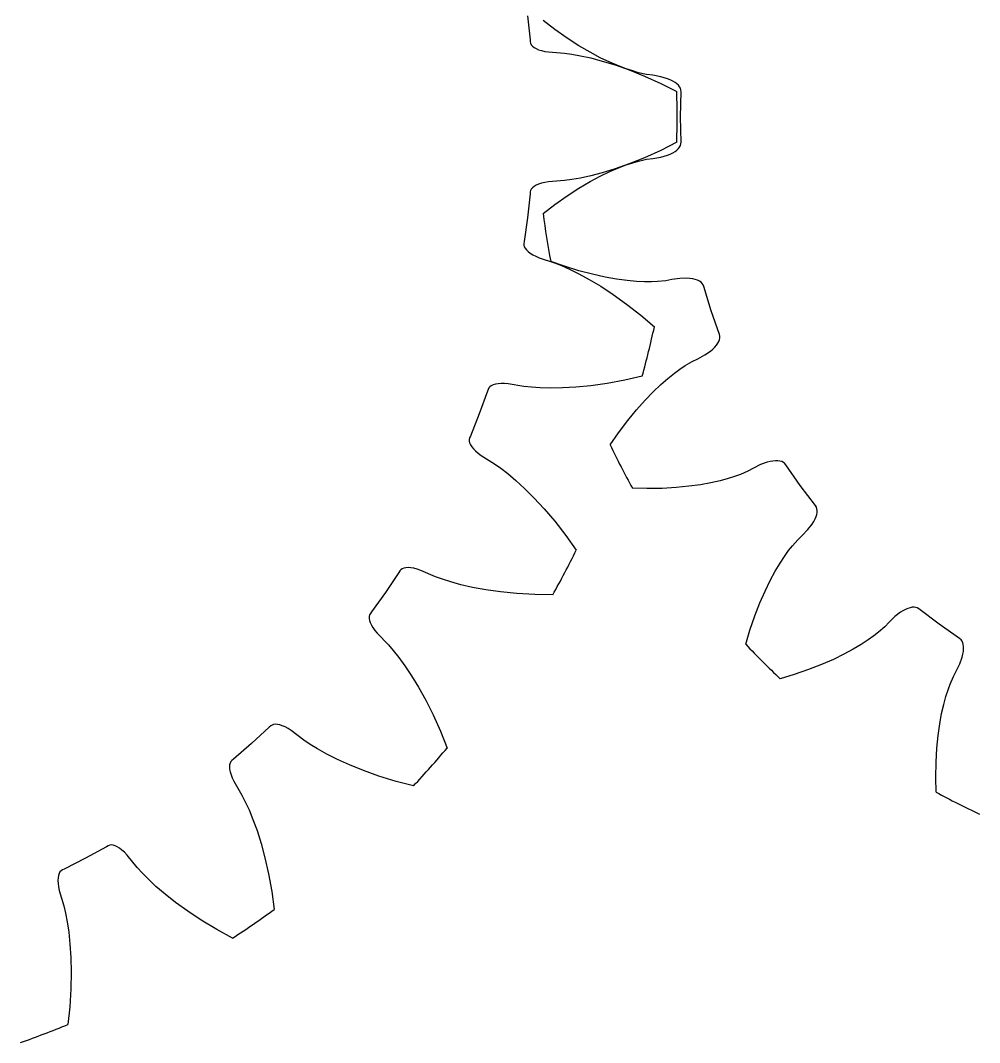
# Model space of a CAD drawing. Extents: x -14.2 to 34.3, y -14.1 to 14.1.
# Drawn here: x 4.68 to 18.53, y -13.37 to 1.39 of the extents above; entities that cross this region are included whole.
import ezdxf

# ---------------------------------------------------------------- set-up
doc = ezdxf.new("R2010")
doc.units = 0

msp = doc.modelspace()

# ---------------------------------------------------------------- linework, layer by layer
at = {"layer": 'layer0'}
for p, q in [((12.393, 1.264), (12.226, 1.393)), ((12.572, 1.138), (12.393, 1.264)), ((12.743, 1.028), (12.572, 1.138)), ((12.903, 0.935), (12.743, 1.028)), ((13.052, 0.855), (12.903, 0.935)), ((13.19, 0.789), (13.052, 0.855)), ((13.313, 0.737), (13.19, 0.789)), ((13.424, 0.694), (13.313, 0.737)), ((13.52, 0.663), (13.424, 0.694)), ((13.604, 0.638), (13.52, 0.663)), ((13.721, 0.612), (13.604, 0.638)), ((13.81, 0.601), (13.721, 0.612)), ((13.925, 0.58), (13.81, 0.601)), ((14.021, 0.552), (13.925, 0.58)), ((14.062, 0.536), (14.021, 0.552)), ((14.099, 0.518), (14.062, 0.536)), ((14.131, 0.498), (14.099, 0.518)), ((14.157, 0.478), (14.131, 0.498)), ((14.179, 0.457), (14.157, 0.478)), ((14.196, 0.436), (14.179, 0.457)), ((14.209, 0.414), (14.196, 0.436)), ((14.216, 0.391), (14.209, 0.414)), ((14.211, 0), (14.218, 0.364)), ((14.218, 0.364), (14.216, 0.391)), ((14.218, -0.364), (14.211, 0)), ((14.179, -0.457), (14.196, -0.436)), ((14.196, -0.436), (14.209, -0.414)), ((14.209, -0.414), (14.216, -0.391)), ((14.216, -0.391), (14.218, -0.364)), ((13.81, -0.601), (13.925, -0.58)), ((13.925, -0.58), (14.021, -0.552)), ((14.021, -0.552), (14.062, -0.536)), ((14.062, -0.536), (14.099, -0.518)), ((14.099, -0.518), (14.131, -0.498)), ((14.131, -0.498), (14.157, -0.478)), ((14.157, -0.478), (14.179, -0.457)), ((13.19, -0.789), (13.313, -0.737)), ((13.313, -0.737), (13.424, -0.694)), ((13.424, -0.694), (13.52, -0.663)), ((13.52, -0.663), (13.604, -0.638)), ((13.604, -0.638), (13.721, -0.612)), ((13.721, -0.612), (13.81, -0.601)), ((12.903, -0.935), (13.052, -0.855)), ((13.052, -0.855), (13.19, -0.789)), ((12.572, -1.138), (12.743, -1.028)), ((12.743, -1.028), (12.903, -0.935)), ((12.393, -1.264), (12.572, -1.138)), ((12.226, -1.393), (12.393, -1.264)), ((12.534, -2.157), (12.335, -2.087)), ((12.744, -2.222), (12.534, -2.157)), ((12.94, -2.273), (12.744, -2.222)), ((13.121, -2.313), (12.94, -2.273)), ((13.287, -2.342), (13.121, -2.313)), ((13.439, -2.362), (13.287, -2.342)), ((14.087, -2.35), (13.999, -2.367)), ((14.202, -2.334), (14.087, -2.35)), ((14.303, -2.331), (14.202, -2.334)), ((14.347, -2.334), (14.303, -2.331)), ((14.387, -2.34), (14.347, -2.334)), ((14.424, -2.348), (14.387, -2.34)), ((14.455, -2.359), (14.424, -2.348)), ((14.483, -2.373), (14.455, -2.359)), ((13.573, -2.375), (13.439, -2.362)), ((13.691, -2.38), (13.573, -2.375)), ((13.793, -2.381), (13.691, -2.38)), ((13.88, -2.378), (13.793, -2.381)), ((13.999, -2.367), (13.88, -2.378)), ((14.506, -2.388), (14.483, -2.373)), ((14.524, -2.405), (14.506, -2.388)), ((14.538, -2.424), (14.524, -2.405)), ((14.549, -2.45), (14.538, -2.424)), ((14.654, -2.798), (14.549, -2.45)), ((14.773, -3.141), (14.654, -2.798)), ((14.751, -3.269), (14.765, -3.242)), ((14.765, -3.242), (14.775, -3.217)), ((14.78, -3.168), (14.773, -3.141)), ((14.775, -3.217), (14.78, -3.192)), ((14.78, -3.192), (14.78, -3.168)), ((14.561, -3.438), (14.644, -3.382)), ((14.644, -3.382), (14.678, -3.353)), ((14.678, -3.353), (14.707, -3.325)), ((14.707, -3.325), (14.732, -3.297)), ((14.732, -3.297), (14.751, -3.269)), ((14.275, -3.592), (14.378, -3.531)), ((14.378, -3.531), (14.458, -3.493)), ((14.458, -3.493), (14.561, -3.438)), ((14.121, -3.701), (14.202, -3.641)), ((14.202, -3.641), (14.275, -3.592)), ((13.927, -3.864), (14.028, -3.776)), ((14.028, -3.776), (14.121, -3.701)), ((13.699, -4.091), (13.816, -3.969)), ((13.816, -3.969), (13.927, -3.864)), ((13.575, -4.23), (13.699, -4.091)), ((13.447, -4.386), (13.575, -4.23)), ((13.316, -4.562), (13.447, -4.386)), ((13.196, -4.736), (13.316, -4.562)), ((15.462, -4.986), (15.367, -5.02)), ((15.505, -4.976), (15.462, -4.986)), ((15.545, -4.969), (15.505, -4.976)), ((15.582, -4.966), (15.545, -4.969)), ((15.616, -4.966), (15.582, -4.966)), ((15.646, -4.97), (15.616, -4.966)), ((15.672, -4.978), (15.646, -4.97)), ((15.695, -4.988), (15.672, -4.978)), ((15.714, -5.002), (15.695, -4.988)), ((15.732, -5.023), (15.714, -5.002)), ((15.074, -5.162), (14.992, -5.191)), ((15.184, -5.114), (15.074, -5.162)), ((15.262, -5.071), (15.184, -5.114)), ((15.367, -5.02), (15.262, -5.071)), ((15.94, -5.322), (15.732, -5.023)), ((14.5, -5.311), (14.332, -5.334)), ((14.65, -5.283), (14.5, -5.311)), ((14.781, -5.253), (14.65, -5.283)), ((14.896, -5.222), (14.781, -5.253)), ((14.992, -5.191), (14.896, -5.222)), ((13.726, -5.367), (13.515, -5.362)), ((13.946, -5.364), (13.726, -5.367)), ((14.148, -5.353), (13.946, -5.364)), ((14.332, -5.334), (14.148, -5.353)), ((16.16, -5.611), (15.94, -5.322)), ((16.174, -5.635), (16.16, -5.611)), ((16.168, -5.772), (16.178, -5.74)), ((16.181, -5.657), (16.174, -5.635)), ((16.178, -5.74), (16.183, -5.71)), ((16.184, -5.682), (16.181, -5.657)), ((16.183, -5.71), (16.184, -5.682)), ((16.049, -5.959), (16.111, -5.88)), ((16.111, -5.88), (16.135, -5.842)), ((16.135, -5.842), (16.154, -5.806)), ((16.154, -5.806), (16.168, -5.772)), ((15.904, -6.105), (15.968, -6.044)), ((15.968, -6.044), (16.049, -5.959)), ((15.771, -6.263), (15.825, -6.195)), ((15.825, -6.195), (15.904, -6.105)), ((15.647, -6.445), (15.712, -6.346)), ((15.712, -6.346), (15.771, -6.263)), ((15.578, -6.56), (15.647, -6.445)), ((15.505, -6.695), (15.578, -6.56)), ((15.431, -6.847), (15.505, -6.695)), ((15.357, -7.017), (15.431, -6.847)), ((15.283, -7.205), (15.357, -7.017)), ((17.554, -7.081), (17.525, -7.087)), ((17.582, -7.08), (17.554, -7.081)), ((17.607, -7.083), (17.582, -7.08)), ((17.629, -7.09), (17.607, -7.083)), ((15.212, -7.413), (15.283, -7.205)), ((17.305, -7.215), (17.221, -7.296)), ((17.385, -7.153), (17.305, -7.215)), ((17.422, -7.13), (17.385, -7.153)), ((17.458, -7.111), (17.422, -7.13)), ((17.492, -7.097), (17.458, -7.111)), ((17.525, -7.087), (17.492, -7.097)), ((17.653, -7.105), (17.629, -7.09)), ((17.943, -7.324), (17.653, -7.105)), ((17.16, -7.361), (17.07, -7.44)), ((17.221, -7.296), (17.16, -7.361)), ((18.241, -7.532), (17.943, -7.324)), ((15.152, -7.615), (15.212, -7.413)), ((17.001, -7.494), (16.919, -7.553)), ((17.07, -7.44), (17.001, -7.494)), ((16.819, -7.618), (16.704, -7.687)), ((16.919, -7.553), (16.819, -7.618)), ((18.263, -7.55), (18.241, -7.532)), ((18.276, -7.569), (18.263, -7.55)), ((18.287, -7.592), (18.276, -7.569)), ((18.294, -7.619), (18.287, -7.592)), ((18.298, -7.649), (18.294, -7.619)), ((18.299, -7.683), (18.298, -7.649)), ((16.57, -7.759), (16.418, -7.834)), ((16.704, -7.687), (16.57, -7.759)), ((18.244, -7.897), (18.278, -7.803)), ((18.278, -7.803), (18.289, -7.759)), ((18.289, -7.759), (18.296, -7.719)), ((18.296, -7.719), (18.299, -7.683)), ((16.248, -7.908), (16.059, -7.981)), ((16.418, -7.834), (16.248, -7.908)), ((18.193, -8.002), (18.244, -7.897)), ((15.852, -8.052), (15.649, -8.112)), ((16.059, -7.981), (15.852, -8.052)), ((18.103, -8.19), (18.151, -8.08)), ((18.151, -8.08), (18.193, -8.002)), ((18.073, -8.273), (18.103, -8.19)), ((18.011, -8.484), (18.042, -8.369)), ((18.042, -8.369), (18.073, -8.273)), ((17.981, -8.615), (18.011, -8.484)), ((17.954, -8.765), (17.981, -8.615)), ((17.93, -8.932), (17.954, -8.765)), ((17.912, -9.117), (17.93, -8.932)), ((17.9, -9.319), (17.912, -9.117)), ((17.897, -9.538), (17.9, -9.319)), ((17.903, -9.749), (17.897, -9.538))]:
    msp.add_line(p, q, dxfattribs=at)
for start, end in [(187.1909, 190.8091), (205.1909, 208.8091), (223.1909, 226.8091), (241.1909, 244.8091)]:
    msp.add_arc((23.265, 0), 11.127, start, end, dxfattribs=at)
at = {"layer": 'layer1'}
for p, q in [((12, 1.457), (12.037, 1.112)), ((12.037, 1.112), (12.039, 1.084)), ((12.039, 1.084), (12.044, 1.063)), ((12.044, 1.063), (12.055, 1.042)), ((12.055, 1.042), (12.073, 1.022)), ((12.073, 1.022), (12.096, 1.003)), ((12.096, 1.003), (12.126, 0.986)), ((12.126, 0.986), (12.161, 0.97)), ((12.161, 0.97), (12.202, 0.957)), ((12.202, 0.957), (12.25, 0.946)), ((12.25, 0.946), (12.303, 0.938)), ((12.303, 0.938), (12.533, 0.92)), ((12.533, 0.92), (12.64, 0.905)), ((12.64, 0.905), (12.766, 0.883)), ((12.766, 0.883), (12.914, 0.851)), ((12.914, 0.851), (13.08, 0.807)), ((13.08, 0.807), (13.265, 0.75)), ((13.265, 0.75), (13.468, 0.678)), ((13.468, 0.678), (13.688, 0.59)), ((13.688, 0.59), (13.924, 0.483)), ((13.924, 0.483), (14.156, 0.366)), ((14.156, -0.366), (13.924, -0.483)), ((13.688, -0.59), (13.468, -0.678)), ((13.924, -0.483), (13.688, -0.59)), ((13.468, -0.678), (13.265, -0.75)), ((12.766, -0.883), (12.64, -0.905)), ((12.914, -0.851), (12.766, -0.883)), ((13.08, -0.807), (12.914, -0.851)), ((13.265, -0.75), (13.08, -0.807)), ((12.073, -1.022), (12.055, -1.042)), ((12.096, -1.003), (12.073, -1.022)), ((12.126, -0.986), (12.096, -1.003)), ((12.161, -0.97), (12.126, -0.986)), ((12.202, -0.957), (12.161, -0.97)), ((12.25, -0.946), (12.202, -0.957)), ((12.303, -0.938), (12.25, -0.946)), ((12.533, -0.92), (12.303, -0.938)), ((12.64, -0.905), (12.533, -0.92)), ((12.037, -1.112), (12, -1.457)), ((12.039, -1.084), (12.037, -1.112)), ((12.044, -1.063), (12.039, -1.084)), ((12.055, -1.042), (12.044, -1.063)), ((12, -1.457), (11.953, -1.801)), ((11.953, -1.801), (11.949, -1.828)), ((11.949, -1.828), (11.949, -1.851)), ((11.949, -1.851), (11.954, -1.874)), ((11.954, -1.874), (11.966, -1.897)), ((11.966, -1.897), (11.985, -1.921)), ((11.985, -1.921), (12.009, -1.945)), ((12.009, -1.945), (12.04, -1.968)), ((12.04, -1.968), (12.077, -1.991)), ((12.077, -1.991), (12.12, -2.013)), ((12.12, -2.013), (12.17, -2.034)), ((12.17, -2.034), (12.389, -2.107)), ((12.389, -2.107), (12.489, -2.146)), ((12.489, -2.146), (12.607, -2.198)), ((12.607, -2.198), (12.742, -2.264)), ((12.742, -2.264), (12.893, -2.347)), ((12.893, -2.347), (13.059, -2.446)), ((13.059, -2.446), (13.239, -2.565)), ((13.239, -2.565), (13.431, -2.703)), ((13.431, -2.703), (13.635, -2.864)), ((13.635, -2.864), (13.832, -3.033)), ((13.404, -3.801), (13.149, -3.848)), ((13.657, -3.743), (13.404, -3.801)), ((11.421, -3.96), (11.302, -4.286)), ((11.43, -3.934), (11.421, -3.96)), ((11.44, -3.914), (11.43, -3.934)), ((11.456, -3.896), (11.44, -3.914)), ((11.477, -3.881), (11.456, -3.896)), ((11.505, -3.869), (11.477, -3.881)), ((11.537, -3.859), (11.505, -3.869)), ((11.575, -3.853), (11.537, -3.859)), ((11.619, -3.85), (11.575, -3.853)), ((11.667, -3.85), (11.619, -3.85)), ((11.721, -3.855), (11.667, -3.85)), ((11.949, -3.892), (11.721, -3.855)), ((12.056, -3.904), (11.949, -3.892)), ((12.184, -3.913), (12.056, -3.904)), ((12.335, -3.917), (12.184, -3.913)), ((12.507, -3.914), (12.335, -3.917)), ((12.7, -3.903), (12.507, -3.914)), ((12.914, -3.881), (12.7, -3.903)), ((13.149, -3.848), (12.914, -3.881)), ((11.302, -4.286), (11.175, -4.609)), ((11.164, -4.635), (11.158, -4.656)), ((11.158, -4.656), (11.159, -4.68)), ((11.159, -4.68), (11.165, -4.706)), ((11.175, -4.609), (11.164, -4.635)), ((11.165, -4.706), (11.177, -4.733)), ((11.177, -4.733), (11.195, -4.762)), ((11.195, -4.762), (11.219, -4.792)), ((11.219, -4.792), (11.25, -4.823)), ((11.25, -4.823), (11.286, -4.855)), ((11.286, -4.855), (11.329, -4.887)), ((11.329, -4.887), (11.525, -5.01)), ((11.525, -5.01), (11.613, -5.072)), ((11.613, -5.072), (11.715, -5.151)), ((11.715, -5.151), (11.83, -5.248)), ((11.83, -5.248), (11.957, -5.364)), ((11.957, -5.364), (12.094, -5.5)), ((12.094, -5.5), (12.24, -5.658)), ((12.24, -5.658), (12.394, -5.839)), ((12.394, -5.839), (12.553, -6.044)), ((12.553, -6.044), (12.705, -6.255)), ((10.141, -6.578), (9.948, -6.867)), ((10.156, -6.555), (10.141, -6.578)), ((10.171, -6.538), (10.156, -6.555)), ((10.19, -6.525), (10.171, -6.538)), ((10.215, -6.515), (10.19, -6.525)), ((10.245, -6.509), (10.215, -6.515)), ((10.279, -6.508), (10.245, -6.509)), ((10.317, -6.511), (10.279, -6.508)), ((10.36, -6.518), (10.317, -6.511)), ((10.407, -6.53), (10.36, -6.518)), ((10.458, -6.548), (10.407, -6.53)), ((10.67, -6.639), (10.458, -6.548)), ((10.771, -6.676), (10.67, -6.639)), ((10.894, -6.715), (10.771, -6.676)), ((11.039, -6.755), (10.894, -6.715)), ((11.207, -6.793), (11.039, -6.755)), ((9.948, -6.867), (9.747, -7.149)), ((11.397, -6.829), (11.207, -6.793)), ((11.61, -6.859), (11.397, -6.829)), ((11.846, -6.883), (11.61, -6.859)), ((12.105, -6.898), (11.846, -6.883)), ((12.365, -6.903), (12.105, -6.898)), ((9.72, -7.191), (9.714, -7.215)), ((9.714, -7.215), (9.714, -7.241)), ((9.731, -7.172), (9.72, -7.191)), ((9.747, -7.149), (9.731, -7.172)), ((9.714, -7.241), (9.719, -7.271)), ((9.719, -7.271), (9.73, -7.303)), ((9.73, -7.303), (9.746, -7.338)), ((9.746, -7.338), (9.768, -7.375)), ((9.768, -7.375), (9.796, -7.415)), ((9.796, -7.415), (9.831, -7.456)), ((9.831, -7.456), (9.991, -7.623)), ((9.991, -7.623), (10.062, -7.704)), ((10.062, -7.704), (10.142, -7.805)), ((10.142, -7.805), (10.23, -7.926)), ((10.23, -7.926), (10.326, -8.07)), ((10.326, -8.07), (10.426, -8.235)), ((10.426, -8.235), (10.531, -8.423)), ((10.531, -8.423), (10.636, -8.635)), ((10.636, -8.635), (10.742, -8.872)), ((8.272, -8.814), (8.016, -9.048)), ((8.292, -8.795), (8.272, -8.814)), ((8.311, -8.782), (8.292, -8.795)), ((8.333, -8.774), (8.311, -8.782)), ((8.359, -8.77), (8.333, -8.774)), ((8.389, -8.772), (8.359, -8.77)), ((8.422, -8.779), (8.389, -8.772)), ((8.459, -8.791), (8.422, -8.779)), ((8.499, -8.808), (8.459, -8.791)), ((8.542, -8.831), (8.499, -8.808)), ((8.587, -8.86), (8.542, -8.831)), ((8.772, -8.999), (8.587, -8.86)), ((8.861, -9.06), (8.772, -8.999)), ((10.742, -8.872), (10.839, -9.113)), ((8.016, -9.048), (7.753, -9.274)), ((8.97, -9.127), (8.861, -9.06)), ((9.102, -9.2), (8.97, -9.127)), ((7.732, -9.292), (7.716, -9.309)), ((7.753, -9.274), (7.732, -9.292)), ((9.255, -9.278), (9.102, -9.2)), ((9.431, -9.358), (9.255, -9.278)), ((7.699, -9.355), (7.697, -9.385)), ((7.697, -9.385), (7.699, -9.419)), ((7.705, -9.33), (7.699, -9.355)), ((7.699, -9.419), (7.707, -9.457)), ((7.716, -9.309), (7.705, -9.33)), ((9.631, -9.438), (9.431, -9.358)), ((9.854, -9.518), (9.631, -9.438)), ((7.707, -9.457), (7.72, -9.499)), ((7.72, -9.499), (7.737, -9.544)), ((7.737, -9.544), (7.76, -9.592)), ((7.76, -9.592), (7.877, -9.792)), ((10.102, -9.595), (9.854, -9.518)), ((10.353, -9.661), (10.102, -9.595)), ((7.877, -9.792), (7.925, -9.888)), ((7.925, -9.888), (7.979, -10.005)), ((7.979, -10.005), (8.036, -10.144)), ((8.036, -10.144), (8.095, -10.306)), ((8.095, -10.306), (8.153, -10.49)), ((5.922, -10.538), (5.618, -10.703)), ((5.947, -10.524), (5.922, -10.538)), ((5.967, -10.516), (5.947, -10.524)), ((5.991, -10.513), (5.967, -10.516)), ((6.017, -10.516), (5.991, -10.513)), ((6.046, -10.525), (6.017, -10.516)), ((6.077, -10.539), (6.046, -10.525)), ((6.11, -10.56), (6.077, -10.539)), ((6.144, -10.586), (6.11, -10.56)), ((6.18, -10.619), (6.144, -10.586)), ((6.217, -10.658), (6.18, -10.619)), ((8.153, -10.49), (8.209, -10.699)), ((5.618, -10.703), (5.308, -10.86)), ((6.363, -10.837), (6.217, -10.658)), ((8.209, -10.699), (8.261, -10.93)), ((5.249, -10.903), (5.236, -10.926)), ((5.264, -10.885), (5.249, -10.903)), ((5.283, -10.872), (5.264, -10.885)), ((5.308, -10.86), (5.283, -10.872)), ((6.435, -10.917), (6.363, -10.837)), ((6.525, -11.008), (6.435, -10.917)), ((5.222, -10.988), (5.22, -11.027)), ((5.22, -11.027), (5.222, -11.07)), ((5.227, -10.954), (5.222, -10.988)), ((5.236, -10.926), (5.227, -10.954)), ((6.635, -11.111), (6.525, -11.008)), ((8.261, -10.93), (8.307, -11.185)), ((5.222, -11.07), (5.228, -11.118)), ((5.228, -11.118), (5.239, -11.171)), ((5.239, -11.171), (5.304, -11.393)), ((6.766, -11.223), (6.635, -11.111)), ((8.307, -11.185), (8.343, -11.443)), ((6.918, -11.343), (6.766, -11.223)), ((7.093, -11.469), (6.918, -11.343)), ((5.304, -11.393), (5.329, -11.497)), ((5.329, -11.497), (5.353, -11.624)), ((7.29, -11.6), (7.093, -11.469)), ((5.353, -11.624), (5.375, -11.773)), ((7.513, -11.733), (7.29, -11.6)), ((5.375, -11.773), (5.393, -11.944)), ((7.741, -11.858), (7.513, -11.733)), ((5.393, -11.944), (5.405, -12.137)), ((5.405, -12.137), (5.41, -12.352)), ((5.41, -12.352), (5.405, -12.589)), ((5.405, -12.589), (5.389, -12.848)), ((5.389, -12.848), (5.362, -13.107))]:
    msp.add_line(p, q, dxfattribs=at)
for start, end in [(358.5193, 361.4807), (344.6732, 347.6345), (330.827, 333.7884), (316.9809, 319.9422), (303.1347, 306.096), (289.2886, 292.2499)]:
    msp.add_arc((0, 0), 14.161, start, end, dxfattribs=at)
at = {"layer": 'layer2'}
for p, q in [((12.393, 1.264), (12.226, 1.393)), ((12.572, 1.138), (12.393, 1.264)), ((12.743, 1.028), (12.572, 1.138)), ((12.903, 0.935), (12.743, 1.028)), ((13.052, 0.855), (12.903, 0.935)), ((13.19, 0.789), (13.052, 0.855)), ((13.313, 0.737), (13.19, 0.789)), ((13.424, 0.694), (13.313, 0.737)), ((13.52, 0.663), (13.424, 0.694)), ((13.604, 0.638), (13.52, 0.663)), ((13.721, 0.612), (13.604, 0.638)), ((13.81, 0.601), (13.721, 0.612)), ((13.925, 0.58), (13.81, 0.601)), ((14.021, 0.552), (13.925, 0.58)), ((14.062, 0.536), (14.021, 0.552)), ((14.099, 0.518), (14.062, 0.536)), ((14.131, 0.498), (14.099, 0.518)), ((14.157, 0.478), (14.131, 0.498)), ((14.179, 0.457), (14.157, 0.478)), ((14.196, 0.436), (14.179, 0.457)), ((14.209, 0.414), (14.196, 0.436)), ((14.216, 0.391), (14.209, 0.414)), ((14.211, 0), (14.218, 0.364)), ((14.218, 0.364), (14.216, 0.391)), ((14.218, -0.364), (14.211, 0)), ((14.179, -0.457), (14.196, -0.436)), ((14.196, -0.436), (14.209, -0.414)), ((14.209, -0.414), (14.216, -0.391)), ((14.216, -0.391), (14.218, -0.364)), ((13.81, -0.601), (13.925, -0.58)), ((13.925, -0.58), (14.021, -0.552)), ((14.021, -0.552), (14.062, -0.536)), ((14.062, -0.536), (14.099, -0.518)), ((14.099, -0.518), (14.131, -0.498)), ((14.131, -0.498), (14.157, -0.478)), ((14.157, -0.478), (14.179, -0.457)), ((13.19, -0.789), (13.313, -0.737)), ((13.313, -0.737), (13.424, -0.694)), ((13.424, -0.694), (13.52, -0.663)), ((13.52, -0.663), (13.604, -0.638)), ((13.604, -0.638), (13.721, -0.612)), ((13.721, -0.612), (13.81, -0.601)), ((12.903, -0.935), (13.052, -0.855)), ((13.052, -0.855), (13.19, -0.789)), ((12.572, -1.138), (12.743, -1.028)), ((12.743, -1.028), (12.903, -0.935)), ((12.393, -1.264), (12.572, -1.138)), ((12.226, -1.393), (12.393, -1.264)), ((12.534, -2.157), (12.335, -2.087)), ((12.744, -2.222), (12.534, -2.157)), ((12.94, -2.273), (12.744, -2.222)), ((13.121, -2.313), (12.94, -2.273)), ((13.287, -2.342), (13.121, -2.313)), ((13.439, -2.362), (13.287, -2.342)), ((14.087, -2.35), (13.999, -2.367)), ((14.202, -2.334), (14.087, -2.35)), ((14.303, -2.331), (14.202, -2.334)), ((14.347, -2.334), (14.303, -2.331)), ((14.387, -2.34), (14.347, -2.334)), ((14.424, -2.348), (14.387, -2.34)), ((14.455, -2.359), (14.424, -2.348)), ((14.483, -2.373), (14.455, -2.359)), ((13.573, -2.375), (13.439, -2.362)), ((13.691, -2.38), (13.573, -2.375)), ((13.793, -2.381), (13.691, -2.38)), ((13.88, -2.378), (13.793, -2.381)), ((13.999, -2.367), (13.88, -2.378)), ((14.506, -2.388), (14.483, -2.373)), ((14.524, -2.405), (14.506, -2.388)), ((14.538, -2.424), (14.524, -2.405)), ((14.549, -2.45), (14.538, -2.424)), ((14.654, -2.798), (14.549, -2.45)), ((14.773, -3.141), (14.654, -2.798)), ((14.751, -3.269), (14.765, -3.242)), ((14.765, -3.242), (14.775, -3.217)), ((14.78, -3.168), (14.773, -3.141)), ((14.775, -3.217), (14.78, -3.192)), ((14.78, -3.192), (14.78, -3.168)), ((14.561, -3.438), (14.644, -3.382)), ((14.644, -3.382), (14.678, -3.353)), ((14.678, -3.353), (14.707, -3.325)), ((14.707, -3.325), (14.732, -3.297)), ((14.732, -3.297), (14.751, -3.269)), ((14.275, -3.592), (14.378, -3.531)), ((14.378, -3.531), (14.458, -3.493)), ((14.458, -3.493), (14.561, -3.438)), ((14.121, -3.701), (14.202, -3.641)), ((14.202, -3.641), (14.275, -3.592)), ((13.927, -3.864), (14.028, -3.776)), ((14.028, -3.776), (14.121, -3.701)), ((13.699, -4.091), (13.816, -3.969)), ((13.816, -3.969), (13.927, -3.864)), ((13.575, -4.23), (13.699, -4.091)), ((13.447, -4.386), (13.575, -4.23)), ((13.316, -4.562), (13.447, -4.386)), ((13.196, -4.736), (13.316, -4.562)), ((15.462, -4.986), (15.367, -5.02)), ((15.505, -4.976), (15.462, -4.986)), ((15.545, -4.969), (15.505, -4.976)), ((15.582, -4.966), (15.545, -4.969)), ((15.616, -4.966), (15.582, -4.966)), ((15.646, -4.97), (15.616, -4.966)), ((15.672, -4.978), (15.646, -4.97)), ((15.695, -4.988), (15.672, -4.978)), ((15.714, -5.002), (15.695, -4.988)), ((15.732, -5.023), (15.714, -5.002)), ((15.074, -5.162), (14.992, -5.191)), ((15.184, -5.114), (15.074, -5.162)), ((15.262, -5.071), (15.184, -5.114)), ((15.367, -5.02), (15.262, -5.071)), ((15.94, -5.322), (15.732, -5.023)), ((14.5, -5.311), (14.332, -5.334)), ((14.65, -5.283), (14.5, -5.311)), ((14.781, -5.253), (14.65, -5.283)), ((14.896, -5.222), (14.781, -5.253)), ((14.992, -5.191), (14.896, -5.222)), ((13.726, -5.367), (13.515, -5.362)), ((13.946, -5.364), (13.726, -5.367)), ((14.148, -5.353), (13.946, -5.364)), ((14.332, -5.334), (14.148, -5.353)), ((16.16, -5.611), (15.94, -5.322)), ((16.174, -5.635), (16.16, -5.611)), ((16.168, -5.772), (16.178, -5.74)), ((16.181, -5.657), (16.174, -5.635)), ((16.178, -5.74), (16.183, -5.71)), ((16.184, -5.682), (16.181, -5.657)), ((16.183, -5.71), (16.184, -5.682)), ((16.049, -5.959), (16.111, -5.88)), ((16.111, -5.88), (16.135, -5.842)), ((16.135, -5.842), (16.154, -5.806)), ((16.154, -5.806), (16.168, -5.772)), ((15.904, -6.105), (15.968, -6.044)), ((15.968, -6.044), (16.049, -5.959)), ((15.771, -6.263), (15.825, -6.195)), ((15.825, -6.195), (15.904, -6.105)), ((15.647, -6.445), (15.712, -6.346)), ((15.712, -6.346), (15.771, -6.263)), ((15.578, -6.56), (15.647, -6.445)), ((15.505, -6.695), (15.578, -6.56)), ((15.431, -6.847), (15.505, -6.695)), ((15.357, -7.017), (15.431, -6.847)), ((15.283, -7.205), (15.357, -7.017)), ((17.554, -7.081), (17.525, -7.087)), ((17.582, -7.08), (17.554, -7.081)), ((17.607, -7.083), (17.582, -7.08)), ((17.629, -7.09), (17.607, -7.083)), ((15.212, -7.413), (15.283, -7.205)), ((17.305, -7.215), (17.221, -7.296)), ((17.385, -7.153), (17.305, -7.215)), ((17.422, -7.13), (17.385, -7.153)), ((17.458, -7.111), (17.422, -7.13)), ((17.492, -7.097), (17.458, -7.111)), ((17.525, -7.087), (17.492, -7.097)), ((17.653, -7.105), (17.629, -7.09)), ((17.943, -7.324), (17.653, -7.105)), ((17.16, -7.361), (17.07, -7.44)), ((17.221, -7.296), (17.16, -7.361)), ((18.241, -7.532), (17.943, -7.324)), ((15.152, -7.615), (15.212, -7.413)), ((17.001, -7.494), (16.919, -7.553)), ((17.07, -7.44), (17.001, -7.494)), ((16.819, -7.618), (16.704, -7.687)), ((16.919, -7.553), (16.819, -7.618)), ((18.263, -7.55), (18.241, -7.532)), ((18.276, -7.569), (18.263, -7.55)), ((18.287, -7.592), (18.276, -7.569)), ((18.294, -7.619), (18.287, -7.592)), ((18.298, -7.649), (18.294, -7.619)), ((18.299, -7.683), (18.298, -7.649)), ((16.57, -7.759), (16.418, -7.834)), ((16.704, -7.687), (16.57, -7.759)), ((18.244, -7.897), (18.278, -7.803)), ((18.278, -7.803), (18.289, -7.759)), ((18.289, -7.759), (18.296, -7.719)), ((18.296, -7.719), (18.299, -7.683)), ((16.248, -7.908), (16.059, -7.981)), ((16.418, -7.834), (16.248, -7.908)), ((18.193, -8.002), (18.244, -7.897)), ((15.852, -8.052), (15.649, -8.112)), ((16.059, -7.981), (15.852, -8.052)), ((18.103, -8.19), (18.151, -8.08)), ((18.151, -8.08), (18.193, -8.002)), ((18.073, -8.273), (18.103, -8.19)), ((18.011, -8.484), (18.042, -8.369)), ((18.042, -8.369), (18.073, -8.273)), ((17.981, -8.615), (18.011, -8.484)), ((17.954, -8.765), (17.981, -8.615)), ((17.93, -8.932), (17.954, -8.765)), ((17.912, -9.117), (17.93, -8.932)), ((17.9, -9.319), (17.912, -9.117)), ((17.897, -9.538), (17.9, -9.319)), ((17.903, -9.749), (17.897, -9.538))]:
    msp.add_line(p, q, dxfattribs=at)
for start, end in [(187.1909, 190.8091), (205.1909, 208.8091), (223.1909, 226.8091), (241.1909, 244.8091)]:
    msp.add_arc((23.265, 0), 11.127, start, end, dxfattribs=at)
at = {"layer": 'layer3'}
for p, q in [((12, 1.457), (12.037, 1.112)), ((12.037, 1.112), (12.039, 1.084)), ((12.039, 1.084), (12.044, 1.063)), ((12.044, 1.063), (12.055, 1.042)), ((12.055, 1.042), (12.073, 1.022)), ((12.073, 1.022), (12.096, 1.003)), ((12.096, 1.003), (12.126, 0.986)), ((12.126, 0.986), (12.161, 0.97)), ((12.161, 0.97), (12.202, 0.957)), ((12.202, 0.957), (12.25, 0.946)), ((12.25, 0.946), (12.303, 0.938)), ((12.303, 0.938), (12.533, 0.92)), ((12.533, 0.92), (12.64, 0.905)), ((12.64, 0.905), (12.766, 0.883)), ((12.766, 0.883), (12.914, 0.851)), ((12.914, 0.851), (13.08, 0.807)), ((13.08, 0.807), (13.265, 0.75)), ((13.265, 0.75), (13.468, 0.678)), ((13.468, 0.678), (13.688, 0.59)), ((13.688, 0.59), (13.924, 0.483)), ((13.924, 0.483), (14.156, 0.366)), ((14.156, -0.366), (13.924, -0.483)), ((13.688, -0.59), (13.468, -0.678)), ((13.924, -0.483), (13.688, -0.59)), ((13.468, -0.678), (13.265, -0.75)), ((12.766, -0.883), (12.64, -0.905)), ((12.914, -0.851), (12.766, -0.883)), ((13.08, -0.807), (12.914, -0.851)), ((13.265, -0.75), (13.08, -0.807)), ((12.073, -1.022), (12.055, -1.042)), ((12.096, -1.003), (12.073, -1.022)), ((12.126, -0.986), (12.096, -1.003)), ((12.161, -0.97), (12.126, -0.986)), ((12.202, -0.957), (12.161, -0.97)), ((12.25, -0.946), (12.202, -0.957)), ((12.303, -0.938), (12.25, -0.946)), ((12.533, -0.92), (12.303, -0.938)), ((12.64, -0.905), (12.533, -0.92)), ((12.037, -1.112), (12, -1.457)), ((12.039, -1.084), (12.037, -1.112)), ((12.044, -1.063), (12.039, -1.084)), ((12.055, -1.042), (12.044, -1.063)), ((12, -1.457), (11.953, -1.801)), ((11.953, -1.801), (11.949, -1.828)), ((11.949, -1.828), (11.949, -1.851)), ((11.949, -1.851), (11.954, -1.874)), ((11.954, -1.874), (11.966, -1.897)), ((11.966, -1.897), (11.985, -1.921)), ((11.985, -1.921), (12.009, -1.945)), ((12.009, -1.945), (12.04, -1.968)), ((12.04, -1.968), (12.077, -1.991)), ((12.077, -1.991), (12.12, -2.013)), ((12.12, -2.013), (12.17, -2.034)), ((12.17, -2.034), (12.389, -2.107)), ((12.389, -2.107), (12.489, -2.146)), ((12.489, -2.146), (12.607, -2.198)), ((12.607, -2.198), (12.742, -2.264)), ((12.742, -2.264), (12.893, -2.347)), ((12.893, -2.347), (13.059, -2.446)), ((13.059, -2.446), (13.239, -2.565)), ((13.239, -2.565), (13.431, -2.703)), ((13.431, -2.703), (13.635, -2.864)), ((13.635, -2.864), (13.832, -3.033)), ((13.404, -3.801), (13.149, -3.848)), ((13.657, -3.743), (13.404, -3.801)), ((11.421, -3.96), (11.302, -4.286)), ((11.43, -3.934), (11.421, -3.96)), ((11.44, -3.914), (11.43, -3.934)), ((11.456, -3.896), (11.44, -3.914)), ((11.477, -3.881), (11.456, -3.896)), ((11.505, -3.869), (11.477, -3.881)), ((11.537, -3.859), (11.505, -3.869)), ((11.575, -3.853), (11.537, -3.859)), ((11.619, -3.85), (11.575, -3.853)), ((11.667, -3.85), (11.619, -3.85)), ((11.721, -3.855), (11.667, -3.85)), ((11.949, -3.892), (11.721, -3.855)), ((12.056, -3.904), (11.949, -3.892)), ((12.184, -3.913), (12.056, -3.904)), ((12.335, -3.917), (12.184, -3.913)), ((12.507, -3.914), (12.335, -3.917)), ((12.7, -3.903), (12.507, -3.914)), ((12.914, -3.881), (12.7, -3.903)), ((13.149, -3.848), (12.914, -3.881)), ((11.302, -4.286), (11.175, -4.609)), ((11.164, -4.635), (11.158, -4.656)), ((11.158, -4.656), (11.159, -4.68)), ((11.159, -4.68), (11.165, -4.706)), ((11.175, -4.609), (11.164, -4.635)), ((11.165, -4.706), (11.177, -4.733)), ((11.177, -4.733), (11.195, -4.762)), ((11.195, -4.762), (11.219, -4.792)), ((11.219, -4.792), (11.25, -4.823)), ((11.25, -4.823), (11.286, -4.855)), ((11.286, -4.855), (11.329, -4.887)), ((11.329, -4.887), (11.525, -5.01)), ((11.525, -5.01), (11.613, -5.072)), ((11.613, -5.072), (11.715, -5.151)), ((11.715, -5.151), (11.83, -5.248)), ((11.83, -5.248), (11.957, -5.364)), ((11.957, -5.364), (12.094, -5.5)), ((12.094, -5.5), (12.24, -5.658)), ((12.24, -5.658), (12.394, -5.839)), ((12.394, -5.839), (12.553, -6.044)), ((12.553, -6.044), (12.705, -6.255)), ((10.141, -6.578), (9.948, -6.867)), ((10.156, -6.555), (10.141, -6.578)), ((10.171, -6.538), (10.156, -6.555)), ((10.19, -6.525), (10.171, -6.538)), ((10.215, -6.515), (10.19, -6.525)), ((10.245, -6.509), (10.215, -6.515)), ((10.279, -6.508), (10.245, -6.509)), ((10.317, -6.511), (10.279, -6.508)), ((10.36, -6.518), (10.317, -6.511)), ((10.407, -6.53), (10.36, -6.518)), ((10.458, -6.548), (10.407, -6.53)), ((10.67, -6.639), (10.458, -6.548)), ((10.771, -6.676), (10.67, -6.639)), ((10.894, -6.715), (10.771, -6.676)), ((11.039, -6.755), (10.894, -6.715)), ((11.207, -6.793), (11.039, -6.755)), ((9.948, -6.867), (9.747, -7.149)), ((11.397, -6.829), (11.207, -6.793)), ((11.61, -6.859), (11.397, -6.829)), ((11.846, -6.883), (11.61, -6.859)), ((12.105, -6.898), (11.846, -6.883)), ((12.365, -6.903), (12.105, -6.898)), ((9.72, -7.191), (9.714, -7.215)), ((9.714, -7.215), (9.714, -7.241)), ((9.731, -7.172), (9.72, -7.191)), ((9.747, -7.149), (9.731, -7.172)), ((9.714, -7.241), (9.719, -7.271)), ((9.719, -7.271), (9.73, -7.303)), ((9.73, -7.303), (9.746, -7.338)), ((9.746, -7.338), (9.768, -7.375)), ((9.768, -7.375), (9.796, -7.415)), ((9.796, -7.415), (9.831, -7.456)), ((9.831, -7.456), (9.991, -7.623)), ((9.991, -7.623), (10.062, -7.704)), ((10.062, -7.704), (10.142, -7.805)), ((10.142, -7.805), (10.23, -7.926)), ((10.23, -7.926), (10.326, -8.07)), ((10.326, -8.07), (10.426, -8.235)), ((10.426, -8.235), (10.531, -8.423)), ((10.531, -8.423), (10.636, -8.635)), ((10.636, -8.635), (10.742, -8.872)), ((8.272, -8.814), (8.016, -9.048)), ((8.292, -8.795), (8.272, -8.814)), ((8.311, -8.782), (8.292, -8.795)), ((8.333, -8.774), (8.311, -8.782)), ((8.359, -8.77), (8.333, -8.774)), ((8.389, -8.772), (8.359, -8.77)), ((8.422, -8.779), (8.389, -8.772)), ((8.459, -8.791), (8.422, -8.779)), ((8.499, -8.808), (8.459, -8.791)), ((8.542, -8.831), (8.499, -8.808)), ((8.587, -8.86), (8.542, -8.831)), ((8.772, -8.999), (8.587, -8.86)), ((8.861, -9.06), (8.772, -8.999)), ((10.742, -8.872), (10.839, -9.113)), ((8.016, -9.048), (7.753, -9.274)), ((8.97, -9.127), (8.861, -9.06)), ((9.102, -9.2), (8.97, -9.127)), ((7.732, -9.292), (7.716, -9.309)), ((7.753, -9.274), (7.732, -9.292)), ((9.255, -9.278), (9.102, -9.2)), ((9.431, -9.358), (9.255, -9.278)), ((7.699, -9.355), (7.697, -9.385)), ((7.697, -9.385), (7.699, -9.419)), ((7.705, -9.33), (7.699, -9.355)), ((7.699, -9.419), (7.707, -9.457)), ((7.716, -9.309), (7.705, -9.33)), ((9.631, -9.438), (9.431, -9.358)), ((9.854, -9.518), (9.631, -9.438)), ((7.707, -9.457), (7.72, -9.499)), ((7.72, -9.499), (7.737, -9.544)), ((7.737, -9.544), (7.76, -9.592)), ((7.76, -9.592), (7.877, -9.792)), ((10.102, -9.595), (9.854, -9.518)), ((10.353, -9.661), (10.102, -9.595)), ((7.877, -9.792), (7.925, -9.888)), ((7.925, -9.888), (7.979, -10.005)), ((7.979, -10.005), (8.036, -10.144)), ((8.036, -10.144), (8.095, -10.306)), ((8.095, -10.306), (8.153, -10.49)), ((5.922, -10.538), (5.618, -10.703)), ((5.947, -10.524), (5.922, -10.538)), ((5.967, -10.516), (5.947, -10.524)), ((5.991, -10.513), (5.967, -10.516)), ((6.017, -10.516), (5.991, -10.513)), ((6.046, -10.525), (6.017, -10.516)), ((6.077, -10.539), (6.046, -10.525)), ((6.11, -10.56), (6.077, -10.539)), ((6.144, -10.586), (6.11, -10.56)), ((6.18, -10.619), (6.144, -10.586)), ((6.217, -10.658), (6.18, -10.619)), ((8.153, -10.49), (8.209, -10.699)), ((5.618, -10.703), (5.308, -10.86)), ((6.363, -10.837), (6.217, -10.658)), ((8.209, -10.699), (8.261, -10.93)), ((5.249, -10.903), (5.236, -10.926)), ((5.264, -10.885), (5.249, -10.903)), ((5.283, -10.872), (5.264, -10.885)), ((5.308, -10.86), (5.283, -10.872)), ((6.435, -10.917), (6.363, -10.837)), ((6.525, -11.008), (6.435, -10.917)), ((5.222, -10.988), (5.22, -11.027)), ((5.22, -11.027), (5.222, -11.07)), ((5.227, -10.954), (5.222, -10.988)), ((5.236, -10.926), (5.227, -10.954)), ((6.635, -11.111), (6.525, -11.008)), ((8.261, -10.93), (8.307, -11.185)), ((5.222, -11.07), (5.228, -11.118)), ((5.228, -11.118), (5.239, -11.171)), ((5.239, -11.171), (5.304, -11.393)), ((6.766, -11.223), (6.635, -11.111)), ((8.307, -11.185), (8.343, -11.443)), ((6.918, -11.343), (6.766, -11.223)), ((7.093, -11.469), (6.918, -11.343)), ((5.304, -11.393), (5.329, -11.497)), ((5.329, -11.497), (5.353, -11.624)), ((7.29, -11.6), (7.093, -11.469)), ((5.353, -11.624), (5.375, -11.773)), ((7.513, -11.733), (7.29, -11.6)), ((5.375, -11.773), (5.393, -11.944)), ((7.741, -11.858), (7.513, -11.733)), ((5.393, -11.944), (5.405, -12.137)), ((5.405, -12.137), (5.41, -12.352)), ((5.41, -12.352), (5.405, -12.589)), ((5.405, -12.589), (5.389, -12.848)), ((5.389, -12.848), (5.362, -13.107))]:
    msp.add_line(p, q, dxfattribs=at)
for start, end in [(358.5193, 361.4807), (344.6732, 347.6345), (330.827, 333.7884), (316.9809, 319.9422), (303.1347, 306.096), (289.2886, 292.2499)]:
    msp.add_arc((0, 0), 14.161, start, end, dxfattribs=at)

doc.saveas('drawing.dxf')
